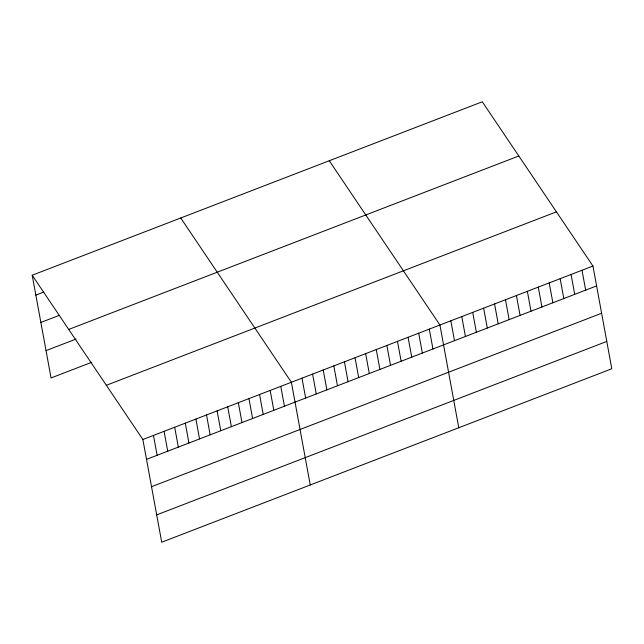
<?xml version="1.0" encoding="UTF-8"?>
<svg xmlns="http://www.w3.org/2000/svg" width="644" height="644" viewBox="0 0 644 644"><rect width="100%" height="100%" fill="white"/><g stroke="black" fill="none" stroke-linecap="round" stroke-linejoin="round"><path stroke-width="0.97" d="M32.2 275.229L482.284 101.784L592.947 266.044L611.8 368.771L161.716 542.216L142.863 439.498L32.2 275.229L51.053 377.956L91.722 362.282M35.847 295.105L43.808 292.038M40.862 322.443L59.433 315.286M68.715 329.438L518.806 155.993M46.038 350.61L76.097 339.026M106.341 385.289L556.432 211.844M142.863 439.498L592.947 266.044M146.51 459.373L596.594 285.92M151.525 486.711L601.609 313.258M156.693 514.878L606.785 341.433M329.261 160.75L439.916 325.019L458.769 427.745M180.731 217.994L291.386 382.262L310.239 484.98M582.015 270.263L585.662 290.13M571.083 274.473L574.73 294.348M560.151 278.683L563.806 298.558M549.227 282.901L552.874 302.769M538.295 287.111L541.942 306.987M527.364 291.321L531.01 311.197M516.432 295.532L520.078 315.407M505.5 299.75L509.146 319.617M494.568 303.96L498.214 323.835M483.644 308.17L487.291 328.046M472.712 312.38L476.359 332.256M461.78 316.598L465.427 336.466M450.848 320.809L454.495 340.684M429.306 329.108L432.953 348.984M418.697 333.198L422.343 353.073M408.087 337.287L411.741 357.162M397.477 341.376L401.132 361.244M386.875 345.466L390.522 365.333M376.265 349.555L379.912 369.423M365.655 353.637L369.302 373.512M355.045 357.726L358.692 377.601M344.435 361.815L348.082 381.691M333.825 365.905L337.472 385.78M323.216 369.994L326.862 389.87M312.606 374.084L316.252 393.959M301.996 378.173L305.642 398.04M280.776 386.344L284.431 406.219M270.174 390.433L273.821 410.309M259.564 394.522L263.211 414.398M248.954 398.612L252.601 418.487M238.344 402.701L241.991 422.577M227.734 406.791L231.381 426.666M217.125 410.88L220.771 430.747M206.515 414.969L210.161 434.837M195.905 419.051L199.551 438.926M185.295 423.14L188.942 443.016M174.685 427.23L178.332 447.105M164.075 431.319L167.73 451.194M153.473 435.408L157.12 455.284"/></g></svg>
